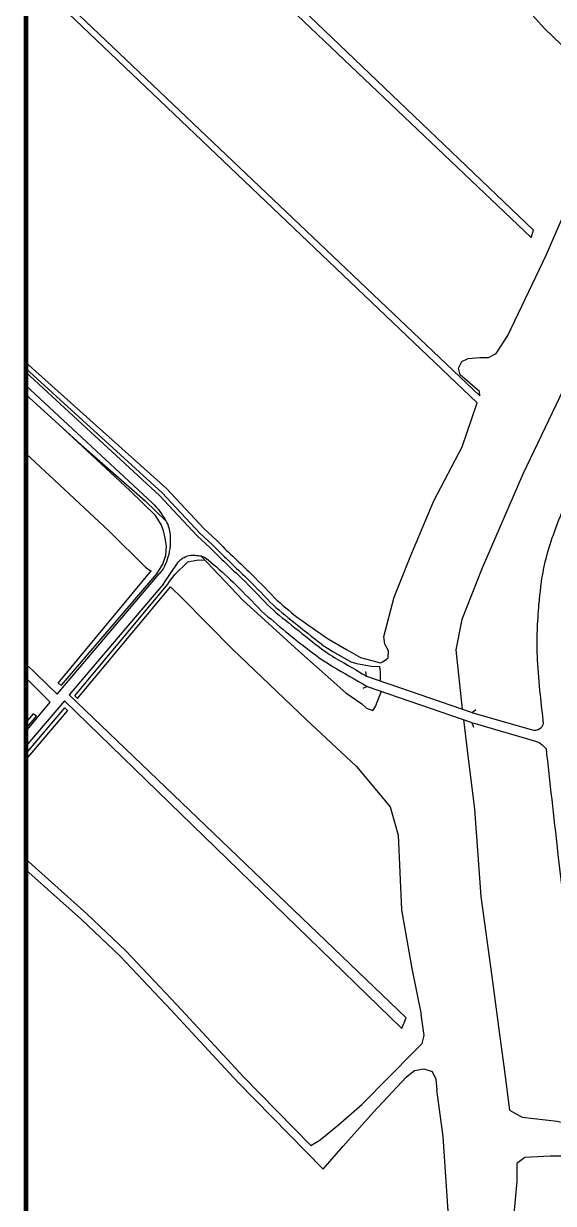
# Model space of a CAD drawing. Extents: x 39009873 to 40242873, y -38938004 to -37205504.
# Drawn here: x 39009873 to 39182954, y -38054466 to -37668686 of the extents above; entities that cross this region are included whole.
import ezdxf

# ---------------------------------------------------------------- set-up
doc = ezdxf.new("R2010")
doc.units = 0
doc.header["$LTSCALE"] = 1000
doc.header["$MEASUREMENT"] = 0
for name, color, linetype in [('dx', 8, 'CONTINUOUS'), ('PUB_TITLE', 7, 'CONTINUOUS'), ('river', 190, 'CONTINUOUS')]:
    doc.layers.add(name, color=color, linetype=linetype)

msp = doc.modelspace()

# ---------------------------------------------------------------- linework, layer by layer
at = {"layer": 'dx', "color": 2}
for points in [[(39179752, -37897649, -0.0002095), (39178698, -37888121, -0.0151111), (39177791, -37876736, -0.0196577), (39177703, -37867955, -0.006551), (39177870, -37864029, -0.0057872), (39178168, -37859591, -0.0067043), (39178447, -37856571, -0.0045437), (39178959, -37852127, -0.0293895), (39180404, -37844296, -0.0264006), (39182972, -37835813, -0.00972), (39186688, -37826125, -0.0068807), (39192387, -37812623, -0.0014949), (39193659, -37809747, -0.0000358), (39247091, -37689851, -0.0014204), (39274083, -37629756, -0.0054608), (39287756, -37600000)], [(39156658, -37894060), (39176003, -37899635, 0.2364678), (39178568, -37899159, 0.1293569), (39179752, -37897649)], [(39156597, -37897300), (39177136, -37903330, -0.1110595), (39179283, -37904522, -0.0508172), (39180688, -37906057)], [(39191283, -38000000, -0.0043216), (39191186, -37999176, -0.0000323), (39184655, -37941356, -0.0002477), (39180862, -37907615, -0.0000343), (39180688, -37906057, -0.0000343)]]:
    msp.add_lwpolyline(points, format="xyb", dxfattribs=at)
at = {"layer": 'dx', "color": 2, "flags": 128}
for points in [[(39175647, -37738643), (39176415, -37736233)], [(39020820, -37887999), (39054157, -37848643)], [(39055539, -37851925), (39024775, -37888218)], [(39020820, -37887999), (39010623, -37878062)], [(39010623, -37882637), (39018576, -37890525)], [(39023181, -37890085), (39010623, -37905005)], [(39010623, -37900148), (39018576, -37890525)], [(39023181, -37890085), (39133460, -37997264), (39134823, -37993749)], [(39134823, -37993749), (39024775, -37888218)]]:
    msp.add_lwpolyline(points, dxfattribs=at)
for points in [[(39010623, -37782634), (39054281, -37823026), (39066600, -37836146), (39070739, -37839998, 0.0100071), (39081266, -37850195, -0.0080107), (39089579, -37858744, 0.0228719), (39097389, -37865356, 0.0014668), (39106526, -37872605, 0.0357911), (39112305, -37876458, -0.0076158), (39121912, -37882085, 0.0284122)], [(39010623, -37787003), (39051825, -37825421, -0.0790402), (39056445, -37831444, -0.1049493), (39057731, -37835794, -0.0859959), (39057043, -37843150, -0.1099043), (39054157, -37848643)], [(39055539, -37851925), (39060139, -37845120, -0.0990186), (39061751, -37843529, -0.0895572), (39064002, -37842569, -0.1009957), (39065901, -37842525, 0.041259), (39067864, -37842714), (39069047, -37843261), (39070159, -37844013), (39071935, -37845517)], [(39071935, -37845517, -0.0132503), (39079255, -37852242, -0.0081068), (39087601, -37860829, 0.0000609), (39095566, -37867572, 0.0017251), (39102061, -37872727, 0.0261249), (39110774, -37878884, -0.0019532), (39122142, -37885402)]]:
    msp.add_lwpolyline(points, format="xyb", dxfattribs=at)
at = {"layer": 'dx', "color": 5}
msp.add_lwpolyline([(39010623, -37789991), (39028698, -37806388), (39049602, -37824700), (39056398, -37831357)], dxfattribs=at)
at = {"layer": 'dx', "color": 2}
for points in [[(39121912, -37882085), (39121632, -37880510)], [(39121912, -37882085), (39156370, -37893977)], [(39122142, -37885402), (39120700, -37886094)], [(39122142, -37885402), (39156309, -37897216), (39156908, -37898699)], [(39156370, -37893977), (39157627, -37892987)]]:
    msp.add_lwpolyline(points, dxfattribs=at)
at = {"layer": 'PUB_TITLE', "linetype": 'Continuous', "const_width": 1500}
msp.add_lwpolyline([(39010623, -38937254), (40242123, -38937254), (40242123, -37206254), (39010623, -37206254)], close=True, dxfattribs=at)
msp.add_lwpolyline([(39010623, -38937254), (40242123, -38937254), (40242123, -37206254), (39010623, -37206254)], close=True, dxfattribs=at)
at = {"layer": 'river', "flags": 128}
for points in [[(39176415, -37736233), (39039954, -37605678)], [(39176415, -37736233), (39039954, -37605678)], [(39038106, -37607680), (39175647, -37738643)], [(39038106, -37607680), (39175647, -37738643)], [(39158896, -37790353), (39158862, -37788988), (39152490, -37783516), (39151938, -37781368), (39153078, -37779124), (39155118, -37778200), (39158886, -37777912), (39161778, -37777828), (39164310, -37776556), (39168114, -37770664), (39180606, -37744432), (39196374, -37708024), (39201246, -37695520), (39200514, -37690372), (39193626, -37683364), (39180150, -37670392), (39170730, -37659844), (39154722, -37646236)], [(39010623, -37649293), (39158896, -37790353)], [(39158107, -37792712), (39010623, -37652032)], [(39126443, -37877696), (39127113, -37877430), (39127998, -37876852), (39128922, -37876048), (39129090, -37873732), (39127854, -37871572), (39127602, -37869100), (39130986, -37856236), (39136350, -37842640), (39143922, -37824688), (39153114, -37807048), (39158107, -37792712)], [(39053347, -37848605), (39055410, -37845499), (39056367, -37842525), (39056580, -37839551), (39056157, -37836956), (39055623, -37834558), (39054847, -37832523), (39052965, -37829566), (39044567, -37821387), (39021431, -37799795)], [(39010623, -37809217), (39019878, -37817920), (39037938, -37834732), (39049720, -37846389), (39051381, -37847652)], [(39057018, -37852001), (39057526, -37851142), (39059232, -37848873), (39063574, -37844727), (39066854, -37844052), (39069113, -37844136)], [(39051506, -37847501), (39021093, -37884373), (39022273, -37884980), (39053347, -37848605)], [(39026552, -37888461), (39057018, -37852001)], [(39027455, -37889354), (39057840, -37852818)], [(39057840, -37852818), (39061707, -37856565), (39078222, -37873300), (39102186, -37896196), (39118614, -37911640), (39129618, -37924744), (39132234, -37934104), (39133374, -37958464), (39136686, -37977640), (39139758, -37992688)], [(39126472, -37883659), (39126459, -37880751), (39126288, -37878861)], [(39026552, -37888461), (39027455, -37889354)], [(39010623, -37907479), (39023305, -37892454), (39024221, -37893318), (39010623, -37909314)], [(39010623, -37899309), (39014135, -37895125), (39013043, -37894373), (39010623, -37897220)], [(39153593, -37896277), (39154782, -37906276), (39157218, -37925608), (39159210, -37954084), (39162846, -37980232), (39165509, -38000000)], [(39010623, -37941939), (39030567, -37959756), (39043266, -37971842), (39059972, -37989553), (39069642, -38000000)], [(39010623, -37945404), (39028815, -37961656), (39041434, -37973666), (39058084, -37991317), (39066121, -38000000)], [(39140653, -38000000), (39140775, -37999560), (39139758, -37992688)], [(39066121, -38000000), (39079879, -38014864), (39107726, -38043267), (39114314, -38035804), (39124051, -38024795), (39134990, -38013093), (39137579, -38010986), (39140591, -38010505), (39143301, -38011348), (39144566, -38013875), (39144846, -38017360)], [(39069642, -38000000), (39081750, -38013081), (39103748, -38035519)], [(39103748, -38035519), (39106469, -38033845), (39107312, -38033258), (39112773, -38028792), (39120464, -38021978), (39137659, -38004611), (39140058, -38002131), (39140653, -38000000)], [(39165509, -38000000), (39166806, -38009632), (39168630, -38023936), (39172758, -38026240), (39184158, -38027524), (39190926, -38029372), (39192258, -38030776), (39192942, -38032696), (39191718, -38034532), (39191142, -38037892), (39190542, -38039584), (39189114, -38039692), (39187026, -38039044), (39181866, -38039044), (39173586, -38039428), (39170994, -38041408), (39171006, -38047264), (39170076, -38057843)], [(39129682, -38123001), (39128813, -38120290), (39137714, -38101181), (39147414, -38077768), (39148686, -38058652), (39146946, -38032588), (39144846, -38017360)]]:
    msp.add_lwpolyline(points, dxfattribs=at)
for points in [[(39010623, -37779450), (39056539, -37820754), (39068860, -37833876), (39072967, -37837698, 0.0100884), (39083486, -37847888, -0.0079747), (39091835, -37856470, 0.0226883), (39099365, -37862837, 0.0008249), (39109330, -37869898), (39115379, -37873390), (39119959, -37875918), (39126443, -37877696)], [(39010623, -37781517), (39055133, -37822168), (39067453, -37835289), (39071580, -37839130, 0.0100377), (39082104, -37849325, -0.0079972), (39090431, -37857886, 0.0228034), (39098135, -37864405, 0.0014675), (39107270, -37871653, 0.0010782), (39107432, -37871778), (39110936, -37874005), (39116815, -37877420), (39118618, -37877924), (39123480, -37878845), (39126288, -37878861)]]:
    msp.add_lwpolyline(points, format="xyb", dxfattribs=at)
at = {"layer": 'river'}
for points in [[(39273826, -37600000, 0), (39254862, -37639588, 0), (39230262, -37691116, 0), (39208314, -37742032, 0), (39188538, -37783408, 0), (39172998, -37816036, 0), (39159534, -37847008, 0), (39153018, -37863508, 0), (39151062, -37873480, 0), (39153195, -37892881, 0)], [(39067767, -37842712, 0), (39081498, -37857232, 0), (39099666, -37873768, 0), (39115122, -37887544, 0), (39120366, -37891072, 0), (39121902, -37892524, 0), (39123966, -37893316, 0), (39124890, -37892032, 0), (39126186, -37888624, 0), (39126837, -37887026, 0)]]:
    msp.add_polyline3d(points, dxfattribs=at)

doc.saveas('drawing.dxf')
